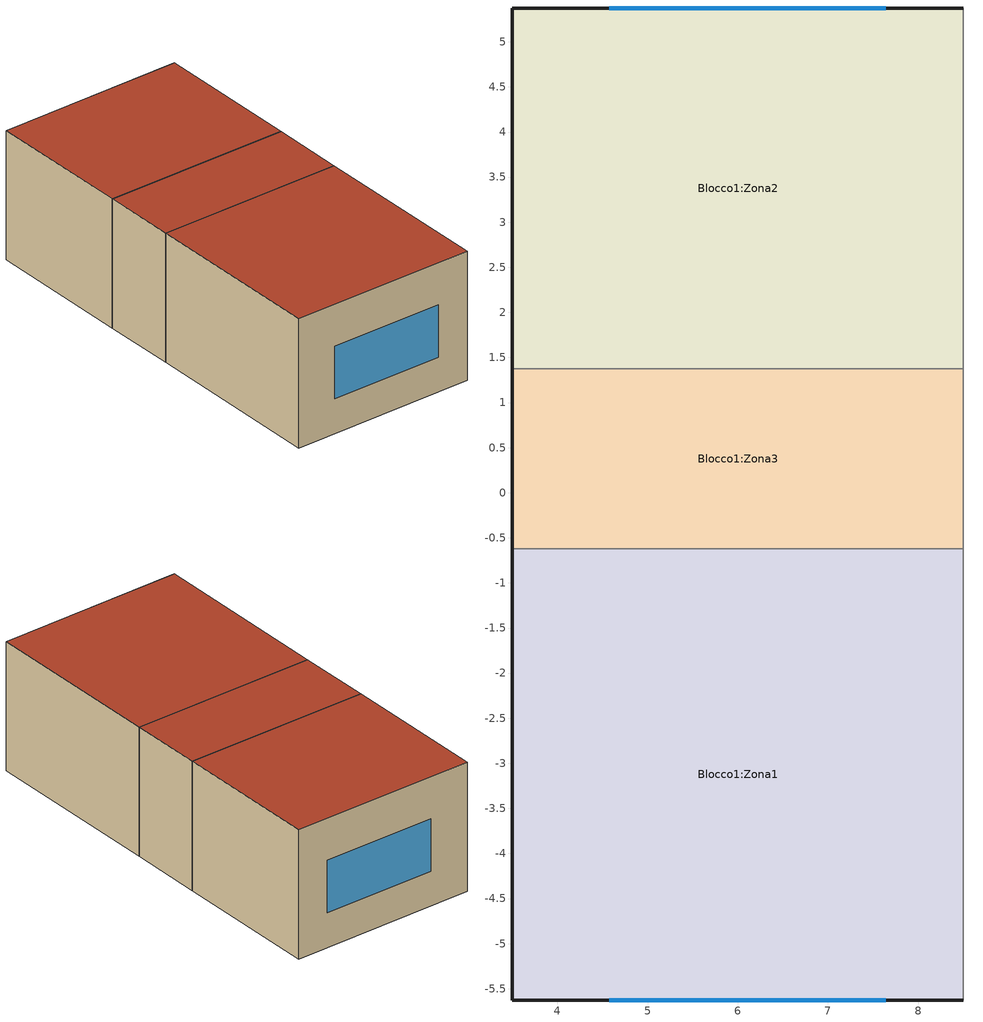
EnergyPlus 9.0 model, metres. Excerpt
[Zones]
Blocco1:Zona2
 floor adiabatic (Pavimento interno di progetto): 8.5,1.38 3.5,1.38 3.5,5.38 8.5,5.38 z0
 wall outside (Parete di progetto): 8.5,5.38 3.5,5.38 3.5,1.38 z0:3.5
 wall adiabatic (Partizione di progetto): 8.5,1.38 8.5,5.38 z0:3.5
 wall to Blocco1:Zona3 (Partizione di progetto): 3.5,1.38 5.5,1.38 8.5,1.38 z0:3.5
 window (1001): 7.64,5.38 4.57,5.38 z0.94:2.36
 roof outside (Tetto Piano di progetto): 3.5,1.38 8.5,1.38 8.5,5.38 3.5,5.38 z3.5
Blocco1:Zona3
 floor adiabatic (Pavimento interno di progetto): 8.5,-0.62 3.5,-0.62 3.5,1.38 8.5,1.38 z0
 wall outside (Parete di progetto): 3.5,1.38 3.5,-0.62 z0:3.5
 wall adiabatic (Partizione di progetto): 8.5,-0.62 8.5,1.38 z0:3.5
 wall to Blocco1:Zona1 (Partizione di progetto): 3.5,-0.62 8.5,-0.62 z0:3.5
 roof outside (Tetto Piano di progetto): 3.5,-0.62 8.5,-0.62 8.5,1.38 3.5,1.38 z3.5
Blocco1:Zona1
 floor adiabatic (Pavimento interno di progetto): 8.5,-5.62 3.5,-5.62 3.5,-0.62 8.5,-0.62 z0
 wall outside (Parete di progetto): 3.5,-0.62 3.5,-5.62 8.5,-5.62 z0:3.5
 wall adiabatic (Partizione di progetto): 8.5,-5.62 8.5,-0.62 z0:3.5
 window (1002): 4.57,-5.62 7.64,-5.62 z0.94:2.36
 roof outside (Tetto Piano di progetto): 3.5,-5.62 8.5,-5.62 8.5,-0.62 3.5,-0.62 z3.5
[Site:Location]
Senza titolo (O1-O1:31-12)  (01-01:31-12): Latitude {deg}=37.9; Longitude {deg}=23.73; Time Zone {hr}=2; Elevation {m}=15
[Site:GroundTemperature:BuildingSurface]
18, 18, 18, 18, 18, 18, 18, 18, 18, 18, 18, 18
[Site:GroundTemperature:Deep]
14, 14, 14, 14, 14, 14, 14, 14, 14, 14, 14, 14
[Site:GroundTemperature:Shallow]
14, 14, 14, 14, 14, 14, 14, 14, 14, 14, 14, 14
[Site:GroundTemperature:FCfactorMethod]
9.73, 11.26, 14.24, 17.06, 22.41, 25.22, 25.99, 24.57, 21.27, 17.17, 13.13, 10.46
[Site:GroundReflectance]
0.2, 0.2, 0.2, 0.2, 0.2, 0.2, 0.2, 0.2, 0.2, 0.2, 0.2, 0.2
[Site:GroundReflectance:SnowModifier]
2, 2
[SizingPeriod:DesignDay] Day of Month=15; Humidity Condition Type=WetBulb; Barometric Pressure {Pa}=101144.9; Wind Direction {deg}=0; Rain Indicator=No; Snow Indicator=No
Name | Month | Day Type | Maximum Dry-Bulb Temperature {C} | Daily Dry-Bulb Temperature Range {deltaC} | Wetbulb or DewPoint at Maximum Dry-Bulb {C} | Wind Speed {m/s} | Daylight Saving Time Indicator | Solar Model Indicator | Sky Clearness
Summer Design Day in Senza titolo (O1-O1:31-12) Lug | 7 | SummerDesignDay | 37.8 | 10.5 | 21.6 | 0 | Yes | ASHRAEClearSky | 0.98
Summer Design Day in Senza titolo (O1-O1:31-12) Ago | 8 | SummerDesignDay | 37.8 | 10.2 | 21 | 0 | Yes | ASHRAEClearSky | 0.98
Summer Design Day in Senza titolo (O1-O1:31-12) Set | 9 | SummerDesignDay | 33.5 | 9.5 | 20.5 | 0 | Yes | ASHRAEClearSky | 0.98
Winter Design Day in Senza titolo (O1-O1:31-12) | 1 | WinterDesignDay | 1.8 | 0 | 1.8 | 11.8 | No |  | 0
[Building]
Building: North Axis {deg}=0; Terrain=Suburbs; Loads Convergence Tolerance Value=.04; Temperature Convergence Tolerance Value {deltaC}=.4; Solar Distribution=FullExterior; Maximum Number of Warmup Days=25; Minimum Number of Warmup Days=6
[Material:NoMass] Roughness=Rough; Thermal Absorptance=0.9; Solar Absorptance=0.7; Visible Absorptance=0.7
Name | Thermal Resistance {m2-K/W}
3_RVAL_3 | .18
5_RVAL_2 | .15
[Construction]
Pavimento interno di progetto; Massa interna di progetto: Cast Concrete (Dense)_.1
Tetto Piano di progetto: Asphalt 1_.O1, MW Glass Wool (rolls)_.1445, 3_RVAL_3, Plasterboard_.O13
Partizione di progetto: Gypsum Plasterboard_.O25, 5_RVAL_2, Gypsum Plasterboard_.O25
Parete di progetto: Brickwork Outer_.1, XPS Extruded Polystyrene  - CO2 Blowing_.O795, Concrete Block (Medium)_.1, Gypsum Plastering_.O13
1001; 1002: 40, 1004, 2, 1004, 41
2001; 2002: 40, 1004, 2, 1004, 41, 20002
[WindowMaterial:Gas]
1004: Gas Type=Argon; Thickness {m}=.013
[WindowMaterial:Glazing] Optical Data Type=SpectralAverage; Thickness {m}=.003; Infrared Transmittance at Normal Incidence=0; Conductivity {W/m-K}=.9; Dirt Correction Factor for Solar and Visible Transmittance=1
Name | Solar Transmittance at Normal Incidence | Front Side Solar Reflectance at Normal Incidence | Back Side Solar Reflectance at Normal Incidence | Visible Transmittance at Normal Incidence | Front Side Visible Reflectance at Normal Incidence | Back Side Visible Reflectance at Normal Incidence | Front Side Infrared Hemispherical Emissivity | Back Side Infrared Hemispherical Emissivity
2 | .837 | .075 | .075 | .898 | .081 | .081 | .84 | .84
40 | .63 | .19 | .22 | .85 | .056 | .079 | .84 | .1
41 | .63 | .22 | .19 | .85 | .079 | .056 | .1 | .84
[WindowMaterial:Blind]
20002: Slat Orientation=Horizontal; Slat Width {m}=0.025; Slat Separation {m}=0.01875; Slat Thickness {m}=0.001; Slat Angle {deg}=45; Slat Conductivity {W/m-K}=0.9; Slat Beam Solar Transmittance=0; Front Side Slat Beam Solar Reflectance=0.5; Back Side Slat Beam Solar Reflectance=0.5; Slat Diffuse Solar Transmittance=0; Front Side Slat Diffuse Solar Reflectance=0.5; Back Side Slat Diffuse Solar Reflectance=0.5; Slat Beam Visible Transmittance=0; Front Side Slat Beam Visible Reflectance=0.5; Back Side Slat Beam Visible Reflectance=0.5; Slat Diffuse Visible Transmittance=0; Front Side Slat Diffuse Visible Reflectance=0.5; Back Side Slat Diffuse Visible Reflectance=0.5; Slat Infrared Hemispherical Transmittance=0; Front Side Slat Infrared Hemispherical Emissivity=0.9; Back Side Slat Infrared Hemispherical Emissivity=0.9; Blind to Glass Distance {m}=0.05; Blind Top Opening Multiplier=0.5; Blind Bottom Opening Multiplier=0.5; Blind Left Side Opening Multiplier=0.5; Blind Right Side Opening Multiplier=0.5; Minimum Slat Angle {deg}=0; Maximum Slat Angle {deg}=180
[Material] Roughness=Rough; Thermal Absorptance=0.9
Name | Thickness {m} | Conductivity {W/m-K} | Density {kg/m3} | Specific Heat {J/kg-K} | Solar Absorptance | Visible Absorptance
Cast Concrete (Dense)_.1 | .1 | 1.4 | 2100 | 840 | 0.6 | 0.6
Asphalt 1_.O1 | .01 | 0.7 | 2100 | 1000 | 0.85 | 0.9
MW Glass Wool (rolls)_.1445 | .1445 | 0.04 | 12 | 840 | 0.6 | 0.6
Plasterboard_.O13 | .013 | 0.25 | 2800 | 896 | 0.5 | 0.5
Gypsum Plasterboard_.O25 | .025 | 0.25 | 900 | 1000 | 0.5 | 0.5
Brickwork Outer_.1 | .1 | 0.84 | 1700 | 800 | 0.7 | 0.7
XPS Extruded Polystyrene  - CO2 Blowing_.O795 | .0795 | 0.034 | 35 | 1400 | 0.6 | 0.6
Concrete Block (Medium)_.1 | .1 | 0.51 | 1400 | 1000 | 0.6 | 0.6
Gypsum Plastering_.O13 | .013 | 0.4 | 1000 | 1000 | 0.5 | 0.5
[WindowShadingControl] Shading Type=InteriorBlind; Shading Control Type=OnIfScheduleAllows; Shading Control Is Scheduled=Yes; Glare Control Is Active=No; Type of Slat Angle Control for Blinds=FixedSlatAngle; Setpoint 2 {W/m2 or deg C}=0; Multiple Surface Control Type=Sequential
Name | Zone | Construction with Shading | Schedule | Daylighting Control Object | Fenestration Surface 1
1001-Blocco1:Zona2 | Blocco1:Zona2 | 2001 | Dwell_DomBed_Occ | Blocco1:Zona2 | Blocco1:Zona2_Wall_3_0_0_0_0_0_Win
1002-Blocco1:Zona1 | Blocco1:Zona1 | 2002 | Dwell_DomKitchen_Occ | Blocco1:Zona1 | Blocco1:Zona1_Wall_5_0_0_0_0_0_Win
[Zone] Type=1; Multiplier=1; Zone Inside Convection Algorithm=TARP; Part of Total Floor Area=Yes
Name | Volume {m3} | Floor Area {m2}
Blocco1:Zona2 | 57.2137 | 16.8276
Blocco1:Zona3 | 29.1053 | 8.5604
Blocco1:Zona1 | 72.9973 | 21.4698
[PEOPLE] Number of People Calculation Method=People/Area; Fraction Radiant=.3; Sensible Heat Fraction=AutoCalculate; Carbon Dioxide Generation Rate {m3/s-W}=3.82e-08; Enable ASHRAE 55 Comfort Warnings=No; Mean Radiant Temperature Calculation Type=ZoneAveraged; Work Efficiency Schedule=Work efficiency; Clothing Insulation Calculation Method=ClothingInsulationSchedule; Air Velocity Schedule=AirVelocitySchedule
Name | Zone or ZoneList | Number of People Schedule | People per Zone Floor Area {person/m2} | Activity Level Schedule | Clothing Insulation Schedule
People Blocco1:Zona2 | Blocco1:Zona2 | Dwell_DomBed_Occ | 0.0229388 | Activity Schedule 1165 | Clothing Schedule 1165
People Blocco1:Zona3 | Blocco1:Zona3 | Dwell_DomToilet_Occ | 0.0243172 | Activity Schedule 1173 | Clothing Schedule 1173
People Blocco1:Zona1 | Blocco1:Zona1 | Dwell_DomKitchen_Occ | 0.0237037 | Activity Schedule 1181 | Clothing Schedule 1181
[Lights] Design Level Calculation Method=Watts/Area; Return Air Fraction=0; Fraction Radiant=.42; Fraction Visible=.18; Fraction Replaceable=1
Name | Zone or ZoneList | Schedule | Watts per Zone Floor Area {W/m2}
Blocco1:Zona2 | Blocco1:Zona2 | Dwell_DomBed_Light | 2.5
Blocco1:Zona3 | Blocco1:Zona3 | Dwell_DomToilet_Light | 2.5
Blocco1:Zona1 | Blocco1:Zona1 | Dwell_DomKitchen_Light | 7.5
[OtherEquipment] Fuel Type=Electricity; Design Level Calculation Method=Watts/Area; Fraction Latent=0; Fraction Radiant=.2; Fraction Lost=0; Carbon Dioxide Generation Rate {m3/s-W}=0
Name | Zone or ZoneList | Schedule | Power per Zone Floor Area {W/m2}
Blocco1:Zona2 Equipment gain 1 | Blocco1:Zona2 | Dwell_DomBed_Equip | 3.58
Blocco1:Zona3 Equipment gain 1 | Blocco1:Zona3 | Dwell_DomToilet_Equip | 1.61
Blocco1:Zona1 Equipment gain 1 | Blocco1:Zona1 | Dwell_DomKitchen_Equip | 30.28
[WaterUse:Equipment]
Name | Peak Flow Rate {m3/s} | Flow Rate Fraction Schedule | Target Temperature Schedule | Hot Water Supply Temperature Schedule | Cold Water Supply Temperature Schedule | Zone
DHW Blocco1:Zona2 | 2.83131e-07 | Dwell_DomBed_Occ | DHW Supply Temperature Blocco1:Zona2 | DHW Supply Temperature Blocco1:Zona2 | DHW Mains Temperature Blocco1:Zona2 | Blocco1:Zona2
DHW Blocco1:Zona3 | 2.17599e-06 | Dwell_DomToilet_Occ | DHW Supply Temperature Blocco1:Zona3 | DHW Supply Temperature Blocco1:Zona3 | DHW Mains Temperature Blocco1:Zona3 | Blocco1:Zona3
DHW Blocco1:Zona1 | 1.6479e-06 | Dwell_DomKitchen_Occ | DHW Supply Temperature Blocco1:Zona1 | DHW Supply Temperature Blocco1:Zona1 | DHW Mains Temperature Blocco1:Zona1 | Blocco1:Zona1
[Daylighting:Controls] Daylighting Method=SplitFlux; Availability Schedule=On; Lighting Control Type=Continuous; Minimum Input Power Fraction for Continuous or ContinuousOff Dimming Control=.1; Minimum Light Output Fraction for Continuous or ContinuousOff Dimming Control=0.1; Number of Stepped Control Steps=1; Probability Lighting will be Reset When Needed in Manual Stepped Control=1; Glare Calculation Azimuth Angle of View Direction Clockwise from Zone y-Axis {deg}=0; Maximum Allowable Discomfort Glare Index=22; DElight Gridding Resolution {m2}=1; Fraction of Zone Controlled by Reference Point 1=1
Name | Zone | Glare Calculation Daylighting Reference Point | Daylighting Reference Point 1 | Illuminance Setpoint at Reference Point 1 {lux}
Blocco1:Zona2 | Blocco1:Zona2 | Blocco1:Zona2 Ref Point 1 | Blocco1:Zona2 Ref Point 1 | 100
Blocco1:Zona3 | Blocco1:Zona3 | Blocco1:Zona3 Ref Point 1 | Blocco1:Zona3 Ref Point 1 | 100
Blocco1:Zona1 | Blocco1:Zona1 | Blocco1:Zona1 Ref Point 1 | Blocco1:Zona1 Ref Point 1 | 300
[ZoneInfiltration:DesignFlowRate] Schedule=On 24/7; Design Flow Rate Calculation Method=Flow/zone; Constant Term Coefficient=1; Temperature Term Coefficient=0; Velocity Term Coefficient=0; Velocity Squared Term Coefficient=0
Name | Zone or ZoneList | Design Flow Rate {m3/s}
Blocco1:Zona2 Infiltration | Blocco1:Zona2 | .011125
Blocco1:Zona3 Infiltration | Blocco1:Zona3 | .005659
Blocco1:Zona1 Infiltration | Blocco1:Zona1 | .014194
[ZoneVentilation:DesignFlowRate] Design Flow Rate Calculation Method=Flow/zone; Ventilation Type=NATURAL; Fan Pressure Rise {Pa}=0; Fan Total Efficiency=1; Constant Term Coefficient=1; Temperature Term Coefficient=0; Velocity Term Coefficient=0; Velocity Squared Term Coefficient=0; Minimum Indoor Temperature {C}=24; Maximum Indoor Temperature {C}=100; Delta Temperature {deltaC}=0; Minimum Outdoor Temperature {C}=-100; Maximum Outdoor Temperature {C}=100; Maximum Wind Speed {m/s}=40
Name | Zone or ZoneList | Schedule | Design Flow Rate {m3/s}
Blocco1:Zona2 Nat Vent | Blocco1:Zona2 | Dwell_DomBed_Occ | .079463
Blocco1:Zona3 Nat Vent | Blocco1:Zona3 | Dwell_DomToilet_Occ | .040424
Blocco1:Zona1 Nat Vent | Blocco1:Zona1 | Dwell_DomKitchen_Occ | .101385
[InternalMass]
Blocco1:Zona3 Internal mass: Construction=Massa interna di progetto; Zone=Blocco1:Zona3; Surface Area {m2}=12
[Sizing:Zone] Zone Cooling Design Supply Air Temperature Input Method=SupplyAirTemperature; Zone Cooling Design Supply Air Temperature {C}=12; Zone Cooling Design Supply Air Temperature Difference {deltaC}=0; Zone Heating Design Supply Air Temperature Input Method=SupplyAirTemperature; Zone Heating Design Supply Air Temperature {C}=35; Zone Heating Design Supply Air Temperature Difference {deltaC}=0; Zone Cooling Design Supply Air Humidity Ratio {kgWater/kgDryAir}=0.0077; Zone Heating Design Supply Air Humidity Ratio {kgWater/kgDryAir}=0.0156; Zone Heating Sizing Factor=1.25; Zone Cooling Sizing Factor=1.15; Cooling Design Air Flow Method=DesignDay; Cooling Minimum Air Flow Fraction=0; Heating Design Air Flow Method=DesignDay
Name | Design Specification Outdoor Air Object | Design Specification Zone Air Distribution Object
Blocco1:Zona2 | Blocco1:Zona2 | Blocco1:Zona2
Blocco1:Zona3 | Blocco1:Zona3 | Blocco1:Zona3
Blocco1:Zona1 | Blocco1:Zona1 | Blocco1:Zona1
[DesignSpecification:ZoneAirDistribution] Zone Air Distribution Effectiveness in Cooling Mode=1; Zone Air Distribution Effectiveness in Heating Mode=1
Blocco1:Zona2; Blocco1:Zona3; Blocco1:Zona1
[DesignSpecification:OutdoorAir] Outdoor Air Method=Sum; Outdoor Air Flow per Zone Floor Area {m3/s-m2}=0; Outdoor Air Flow per Zone {m3/s}=0; Outdoor Air Flow Air Changes per Hour {1/hr}=0
Name | Outdoor Air Flow per Person {m3/s-person} | Outdoor Air Schedule
Blocco1:Zona2 | .01 | Dwell_DomBed_Occ
Blocco1:Zona3 | .012 | Dwell_DomToilet_Occ
Blocco1:Zona1 | .012 | Dwell_DomKitchen_Occ
[ZoneControl:Thermostat] Control Type Schedule=Zone Control Type Sched
Name | Zone or ZoneList | Control 1
Blocco1:Zona2 Thermostat | Blocco1:Zona2 | Dual Setpoint - Zone Blocco1:Zona2
Blocco1:Zona3 Thermostat | Blocco1:Zona3 | Dual Setpoint - Zone Blocco1:Zona3
Blocco1:Zona1 Thermostat | Blocco1:Zona1 | Dual Setpoint - Zone Blocco1:Zona1
[ThermostatSetpoint:DualSetpoint]
Name | Heating Setpoint Temperature Schedule | Cooling Setpoint Temperature Schedule
Dual Setpoint - Zone Blocco1:Zona2 | Blocco1:Zona2 Heating Setpoint Schedule | Blocco1:Zona2 Cooling SP Sch
Dual Setpoint - Zone Blocco1:Zona3 | Blocco1:Zona3 Heating Setpoint Schedule | Blocco1:Zona3 Cooling SP Sch
Dual Setpoint - Zone Blocco1:Zona1 | Blocco1:Zona1 Heating Setpoint Schedule | Blocco1:Zona1 Cooling SP Sch
[Zone equipment]
Blocco1:Zona2: Blocco1:Zona2 Ideal Loads Air
Blocco1:Zona3: Blocco1:Zona3 Ideal Loads Air
Blocco1:Zona1: Blocco1:Zona1 Ideal Loads Air
[ZoneHVAC:IdealLoadsAirSystem] Maximum Heating Supply Air Temperature {C}=35; Minimum Cooling Supply Air Temperature {C}=12; Maximum Heating Supply Air Humidity Ratio {kgWater/kgDryAir}=0.0156; Minimum Cooling Supply Air Humidity Ratio {kgWater/kgDryAir}=0.0077; Heating Limit=LimitCapacity; Maximum Heating Air Flow Rate {m3/s}=Autosize; Maximum Sensible Heating Capacity {W}=Autosize; Cooling Limit=LimitFlowRateAndCapacity; Maximum Cooling Air Flow Rate {m3/s}=Autosize; Maximum Total Cooling Capacity {W}=Autosize; Dehumidification Control Type=None; Humidification Control Type=None; Outdoor Air Economizer Type=NoEconomizer; Heat Recovery Type=None
Name | Heating Availability Schedule | Cooling Availability Schedule | Design Specification Outdoor Air Object
Blocco1:Zona2 Ideal Loads Air | Blocco1:Zona2 Heating Availability Sch | Blocco1:Zona2 Cooling Availability Sch | Blocco1:Zona2
Blocco1:Zona3 Ideal Loads Air | Blocco1:Zona3 Heating Availability Sch | Blocco1:Zona3 Cooling Availability Sch | Blocco1:Zona3
Blocco1:Zona1 Ideal Loads Air | Blocco1:Zona1 Heating Availability Sch | Blocco1:Zona1 Cooling Availability Sch | Blocco1:Zona1
[Schedule:Compact]
On; On 24/7: Through: 12/31, For: AllDays, Until: 24:00, 1
Work efficiency: Through: 12/31, For: AllDays, Until: 24:00, 0
AirVelocitySchedule: Through: 12/31, For: AllDays, Until: 24:00, .137
Dwell_DomToilet_Occ: Through: 31 Dec, For: Weekdays SummerDesignDay, Until: 06:00, 0, Until: 07:00, 0.25, Until: 09:00, 1, Until: 10:00, 0.25, Until: 18:00, 0, Until: 19:00, 0.5, Until: 21:00, 1, Until: 22:00, 0.3, Until: 24:00, 0, For: Weekends, Until: 06:00, 0, Until: 07:00, 0.25, Until: 09:00, 1, Until: 10:00, 0.25, Until: 18:00, 0, Until: 19:00, 0.5, Until: 21:00, 1, Until: 22:00, 0.3, Until: 24:00, 0, For: Holidays, Until: 06:00, 0, Until: 07:00, 0.25, Until: 09:00, 1, Until: 10:00, 0.25, Until: 18:00, 0, Until: 19:00, 0.5, Until: 21:00, 1, Until: 22:00, 0.3, Until: 24:00, 0, For: WinterDesignDay AllOtherDays, Until: 24:00, 0
Dwell_DomToilet_Light: Through: 31 Dec, For: Weekdays SummerDesignDay, Until: 06:00, 0, Until: 10:00, 1, Until: 18:00, 0, Until: 22:00, 1, Until: 24:00, 0, For: Weekends, Until: 06:00, 0, Until: 10:00, 1, Until: 18:00, 0, Until: 22:00, 1, Until: 24:00, 0, For: Holidays, Until: 06:00, 0, Until: 10:00, 1, Until: 18:00, 0, Until: 22:00, 1, Until: 24:00, 0, For: WinterDesignDay AllOtherDays, Until: 24:00, 0
Dwell_DomToilet_Equip: Through: 31 Dec, For: Weekdays SummerDesignDay, Until: 07:00, 0.06196, Until: 08:00, 0.53098, Until: 09:00, 1, Until: 10:00, 0.53098, Until: 17:00, 0.06196, Until: 18:00, 0.29647, Until: 19:00, 0.53098, Until: 20:00, 0.76549, Until: 22:00, 1, Until: 23:00, 0.76549, Until: 24:00, 0.29647, For: Weekends, Until: 07:00, 0.06196, Until: 08:00, 0.53098, Until: 09:00, 1, Until: 10:00, 0.53098, Until: 17:00, 0.06196, Until: 18:00, 0.29647, Until: 19:00, 0.53098, Until: 20:00, 0.76549, Until: 22:00, 1, Until: 23:00, 0.76549, Until: 24:00, 0.29647, For: Holidays, Until: 07:00, 0.06196, Until: 08:00, 0.53098, Until: 09:00, 1, Until: 10:00, 0.53098, Until: 17:00, 0.06196, Until: 18:00, 0.29647, Until: 19:00, 0.53098, Until: 20:00, 0.76549, Until: 22:00, 1, Until: 23:00, 0.76549, Until: 24:00, 0.29647, For: WinterDesignDay AllOtherDays, Until: 24:00, 0
Dwell_DomBed_Occ: Through: 31 Dec, For: Weekdays SummerDesignDay, Until: 07:00, 1, Until: 08:00, 0.5, Until: 09:00, 0.25, Until: 22:00, 0, Until: 23:00, 0.25, Until: 24:00, 0.75, For: Weekends, Until: 07:00, 1, Until: 08:00, 0.5, Until: 09:00, 0.25, Until: 22:00, 0, Until: 23:00, 0.25, Until: 24:00, 0.75, For: Holidays, Until: 07:00, 1, Until: 08:00, 0.5, Until: 09:00, 0.25, Until: 22:00, 0, Until: 23:00, 0.25, Until: 24:00, 0.75, For: WinterDesignDay AllOtherDays, Until: 24:00, 0
Dwell_DomBed_Light; Dwell_DomKitchen_Occ: Through: 31 Dec, For: Weekdays SummerDesignDay, Until: 07:00, 0, Until: 10:00, 1, Until: 19:00, 0, Until: 23:00, 0.2, Until: 24:00, 0, For: Weekends, Until: 07:00, 0, Until: 10:00, 1, Until: 19:00, 0, Until: 23:00, 0.2, Until: 24:00, 0, For: Holidays, Until: 07:00, 0, Until: 10:00, 1, Until: 19:00, 0, Until: 23:00, 0.2, Until: 24:00, 0, For: WinterDesignDay AllOtherDays, Until: 24:00, 0
Dwell_DomBed_Equip: Through: 31 Dec, For: Weekdays SummerDesignDay, Until: 07:00, 0.06993, Until: 08:00, 0.53497, Until: 09:00, 1, Until: 10:00, 0.53497, Until: 17:00, 0.06993, Until: 18:00, 0.30245, Until: 19:00, 0.53497, Until: 20:00, 0.76748, Until: 22:00, 1, Until: 23:00, 0.76748, Until: 24:00, 0.30245, For: Weekends, Until: 07:00, 0.06993, Until: 08:00, 0.53497, Until: 09:00, 1, Until: 10:00, 0.53497, Until: 17:00, 0.06993, Until: 18:00, 0.30245, Until: 19:00, 0.53497, Until: 20:00, 0.76748, Until: 22:00, 1, Until: 23:00, 0.76748, Until: 24:00, 0.30245, For: Holidays, Until: 07:00, 0.06993, Until: 08:00, 0.53497, Until: 09:00, 1, Until: 10:00, 0.53497, Until: 17:00, 0.06993, Until: 18:00, 0.30245, Until: 19:00, 0.53497, Until: 20:00, 0.76748, Until: 22:00, 1, Until: 23:00, 0.76748, Until: 24:00, 0.30245, For: WinterDesignDay AllOtherDays, Until: 24:00, 0
Dwell_DomKitchen_Light: Through: 31 Dec, For: Weekdays SummerDesignDay, Until: 07:00, 0, Until: 10:00, 1, Until: 19:00, 0, Until: 23:00, 1, Until: 24:00, 0, For: Weekends, Until: 07:00, 0, Until: 10:00, 1, Until: 19:00, 0, Until: 23:00, 1, Until: 24:00, 0, For: Holidays, Until: 07:00, 0, Until: 10:00, 1, Until: 19:00, 0, Until: 23:00, 1, Until: 24:00, 0, For: WinterDesignDay AllOtherDays, Until: 24:00, 0
Dwell_DomKitchen_Equip: Through: 31 Dec, For: Weekdays SummerDesignDay, Until: 07:00, 0.06605, Until: 10:00, 1, Until: 19:00, 0.06605, Until: 23:00, 0.25284, Until: 24:00, 0.06605, For: Weekends, Until: 07:00, 0.06605, Until: 10:00, 1, Until: 19:00, 0.06605, Until: 23:00, 0.25284, Until: 24:00, 0.06605, For: Holidays, Until: 07:00, 0.06605, Until: 10:00, 1, Until: 19:00, 0.06605, Until: 23:00, 0.25284, Until: 24:00, 0.06605, For: WinterDesignDay AllOtherDays, Until: 24:00, 0
Activity Schedule 1165: Through: 12/31, For: AllDays, Until: 24:00, 81
Clothing Schedule 1165; Clothing Schedule 1173; Clothing Schedule 1181: Through: 4/1, For: AllDays, Until: 24:00, 1, Through: 9/30, For: AllDays, Until: 24:00, .5, Through: 12/31, For: AllDays, Until: 24:00, 1
DHW Supply Temperature Blocco1:Zona2; DHW Supply Temperature Blocco1:Zona3; DHW Supply Temperature Blocco1:Zona1: Through: 12/31, For: AllDays, Until: 24:00, 65
DHW Mains Temperature Blocco1:Zona2; DHW Mains Temperature Blocco1:Zona3; DHW Mains Temperature Blocco1:Zona1: Through: 12/31, For: AllDays, Until: 24:00, 10
Activity Schedule 1173: Through: 12/31, For: AllDays, Until: 24:00, 126
Activity Schedule 1181: Through: 12/31, For: AllDays, Until: 24:00, 144
Blocco1:Zona2 Heating Setpoint Schedule: Through: 31 Dec, For: Weekdays SummerDesignDay, Until: 09:00, 18, Until: 20:00, 12, Until: 24:00, 18, For: WinterDesignDay, Until: 24:00, 18, For: Weekends, Until: 09:00, 18, Until: 20:00, 12, Until: 24:00, 18, For: Holidays, Until: 09:00, 18, Until: 20:00, 12, Until: 24:00, 18, For: AllOtherDays, Until: 24:00, -50
Blocco1:Zona2 Heating Availability Sch: Through: 31 Dec, For: Weekdays SummerDesignDay, Until: 09:00, 1, Until: 20:00, 1, Until: 24:00, 1, For: WinterDesignDay, Until: 24:00, 1, For: Weekends, Until: 09:00, 1, Until: 20:00, 1, Until: 24:00, 1, For: Holidays, Until: 09:00, 1, Until: 20:00, 1, Until: 24:00, 1, For: AllOtherDays, Until: 24:00, 0
Blocco1:Zona2 Cooling SP Sch: Through: 31 Dec, For: Weekdays SummerDesignDay, Until: 09:00, 25, Until: 20:00, 100, Until: 24:00, 25, For: Weekends, Until: 09:00, 25, Until: 20:00, 100, Until: 24:00, 25, For: Holidays, Until: 09:00, 25, Until: 20:00, 100, Until: 24:00, 25, For: WinterDesignDay AllOtherDays, Until: 24:00, 100
Blocco1:Zona2 Cooling Availability Sch: Through: 31 Dec, For: Weekdays SummerDesignDay, Until: 09:00, 1, Until: 20:00, 0, Until: 24:00, 1, For: Weekends, Until: 09:00, 1, Until: 20:00, 0, Until: 24:00, 1, For: Holidays, Until: 09:00, 1, Until: 20:00, 0, Until: 24:00, 1, For: WinterDesignDay AllOtherDays, Until: 24:00, 0
Blocco1:Zona3 Heating Setpoint Schedule: Through: 31 Dec, For: Weekdays SummerDesignDay, Until: 04:00, 12, Until: 10:00, 18, Until: 16:00, 12, Until: 22:00, 18, Until: 24:00, 12, For: WinterDesignDay, Until: 24:00, 18, For: Weekends, Until: 04:00, 12, Until: 10:00, 18, Until: 16:00, 12, Until: 22:00, 18, Until: 24:00, 12, For: Holidays, Until: 04:00, 12, Until: 10:00, 18, Until: 16:00, 12, Until: 22:00, 18, Until: 24:00, 12, For: AllOtherDays, Until: 24:00, -50
Blocco1:Zona3 Heating Availability Sch: Through: 31 Dec, For: Weekdays SummerDesignDay, Until: 04:00, 1, Until: 10:00, 1, Until: 16:00, 1, Until: 22:00, 1, Until: 24:00, 1, For: WinterDesignDay, Until: 24:00, 1, For: Weekends, Until: 04:00, 1, Until: 10:00, 1, Until: 16:00, 1, Until: 22:00, 1, Until: 24:00, 1, For: Holidays, Until: 04:00, 1, Until: 10:00, 1, Until: 16:00, 1, Until: 22:00, 1, Until: 24:00, 1, For: AllOtherDays, Until: 24:00, 0
Blocco1:Zona3 Cooling SP Sch: Through: 31 Dec, For: Weekdays SummerDesignDay, Until: 04:00, 100, Until: 10:00, 25, Until: 16:00, 100, Until: 22:00, 25, Until: 24:00, 100, For: Weekends, Until: 04:00, 100, Until: 10:00, 25, Until: 16:00, 100, Until: 22:00, 25, Until: 24:00, 100, For: Holidays, Until: 04:00, 100, Until: 10:00, 25, Until: 16:00, 100, Until: 22:00, 25, Until: 24:00, 100, For: WinterDesignDay AllOtherDays, Until: 24:00, 100
Blocco1:Zona3 Cooling Availability Sch: Through: 31 Dec, For: Weekdays SummerDesignDay, Until: 04:00, 0, Until: 10:00, 1, Until: 16:00, 0, Until: 22:00, 1, Until: 24:00, 0, For: Weekends, Until: 04:00, 0, Until: 10:00, 1, Until: 16:00, 0, Until: 22:00, 1, Until: 24:00, 0, For: Holidays, Until: 04:00, 0, Until: 10:00, 1, Until: 16:00, 0, Until: 22:00, 1, Until: 24:00, 0, For: WinterDesignDay AllOtherDays, Until: 24:00, 0
Blocco1:Zona1 Heating Setpoint Schedule: Through: 31 Dec, For: Weekdays SummerDesignDay, Until: 05:00, 12, Until: 10:00, 18, Until: 17:00, 12, Until: 23:00, 18, Until: 24:00, 12, For: WinterDesignDay, Until: 24:00, 18, For: Weekends, Until: 05:00, 12, Until: 10:00, 18, Until: 17:00, 12, Until: 23:00, 18, Until: 24:00, 12, For: Holidays, Until: 05:00, 12, Until: 10:00, 18, Until: 17:00, 12, Until: 23:00, 18, Until: 24:00, 12, For: AllOtherDays, Until: 24:00, -50
Blocco1:Zona1 Heating Availability Sch: Through: 31 Dec, For: Weekdays SummerDesignDay, Until: 05:00, 1, Until: 10:00, 1, Until: 17:00, 1, Until: 23:00, 1, Until: 24:00, 1, For: WinterDesignDay, Until: 24:00, 1, For: Weekends, Until: 05:00, 1, Until: 10:00, 1, Until: 17:00, 1, Until: 23:00, 1, Until: 24:00, 1, For: Holidays, Until: 05:00, 1, Until: 10:00, 1, Until: 17:00, 1, Until: 23:00, 1, Until: 24:00, 1, For: AllOtherDays, Until: 24:00, 0
Blocco1:Zona1 Cooling SP Sch: Through: 31 Dec, For: Weekdays SummerDesignDay, Until: 05:00, 100, Until: 10:00, 25, Until: 17:00, 100, Until: 24:00, 25, For: Weekends, Until: 05:00, 100, Until: 10:00, 25, Until: 17:00, 100, Until: 24:00, 25, For: Holidays, Until: 05:00, 100, Until: 10:00, 25, Until: 17:00, 100, Until: 24:00, 25, For: WinterDesignDay AllOtherDays, Until: 24:00, 100
Blocco1:Zona1 Cooling Availability Sch: Through: 31 Dec, For: Weekdays SummerDesignDay, Until: 05:00, 0, Until: 10:00, 1, Until: 17:00, 0, Until: 24:00, 1, For: Weekends, Until: 05:00, 0, Until: 10:00, 1, Until: 17:00, 0, Until: 24:00, 1, For: Holidays, Until: 05:00, 0, Until: 10:00, 1, Until: 17:00, 0, Until: 24:00, 1, For: WinterDesignDay AllOtherDays, Until: 24:00, 0
[Schedule:Day:Hourly]
Summer Control Type Day Sch; Winter Control Type Day Sch: 4, 4, 4, 4, 4, 4, 4, 4, 4, 4, 4, 4, 4, 4, 4, 4, 4, 4, 4, 4, 4, 4, 4, 4
[Schedule:Week:Daily]
Summer Control Type Week Sch: Summer Control Type Day Sch, Summer Control Type Day Sch, Summer Control Type Day Sch, Summer Control Type Day Sch, Summer Control Type Day Sch, Summer Control Type Day Sch, Summer Control Type Day Sch, Summer Control Type Day Sch, Summer Control Type Day Sch, Summer Control Type Day Sch, Summer Control Type Day Sch, Summer Control Type Day Sch
Winter Control Type Week Sch: Winter Control Type Day Sch, Winter Control Type Day Sch, Winter Control Type Day Sch, Winter Control Type Day Sch, Winter Control Type Day Sch, Winter Control Type Day Sch, Winter Control Type Day Sch, Winter Control Type Day Sch, Winter Control Type Day Sch, Winter Control Type Day Sch, Winter Control Type Day Sch, Winter Control Type Day Sch
[Schedule:Year]
Zone Control Type Sched: Winter Control Type Week Sch, 1, 1, 3, 31, Summer Control Type Week Sch, 4, 1, 9, 30, Winter Control Type Week Sch, 10, 1, 12, 31
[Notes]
Hourly weather file: C:\ProgramData\DesignBuilder\Weather Data\GRC_ATHENS_IWEC.epw
